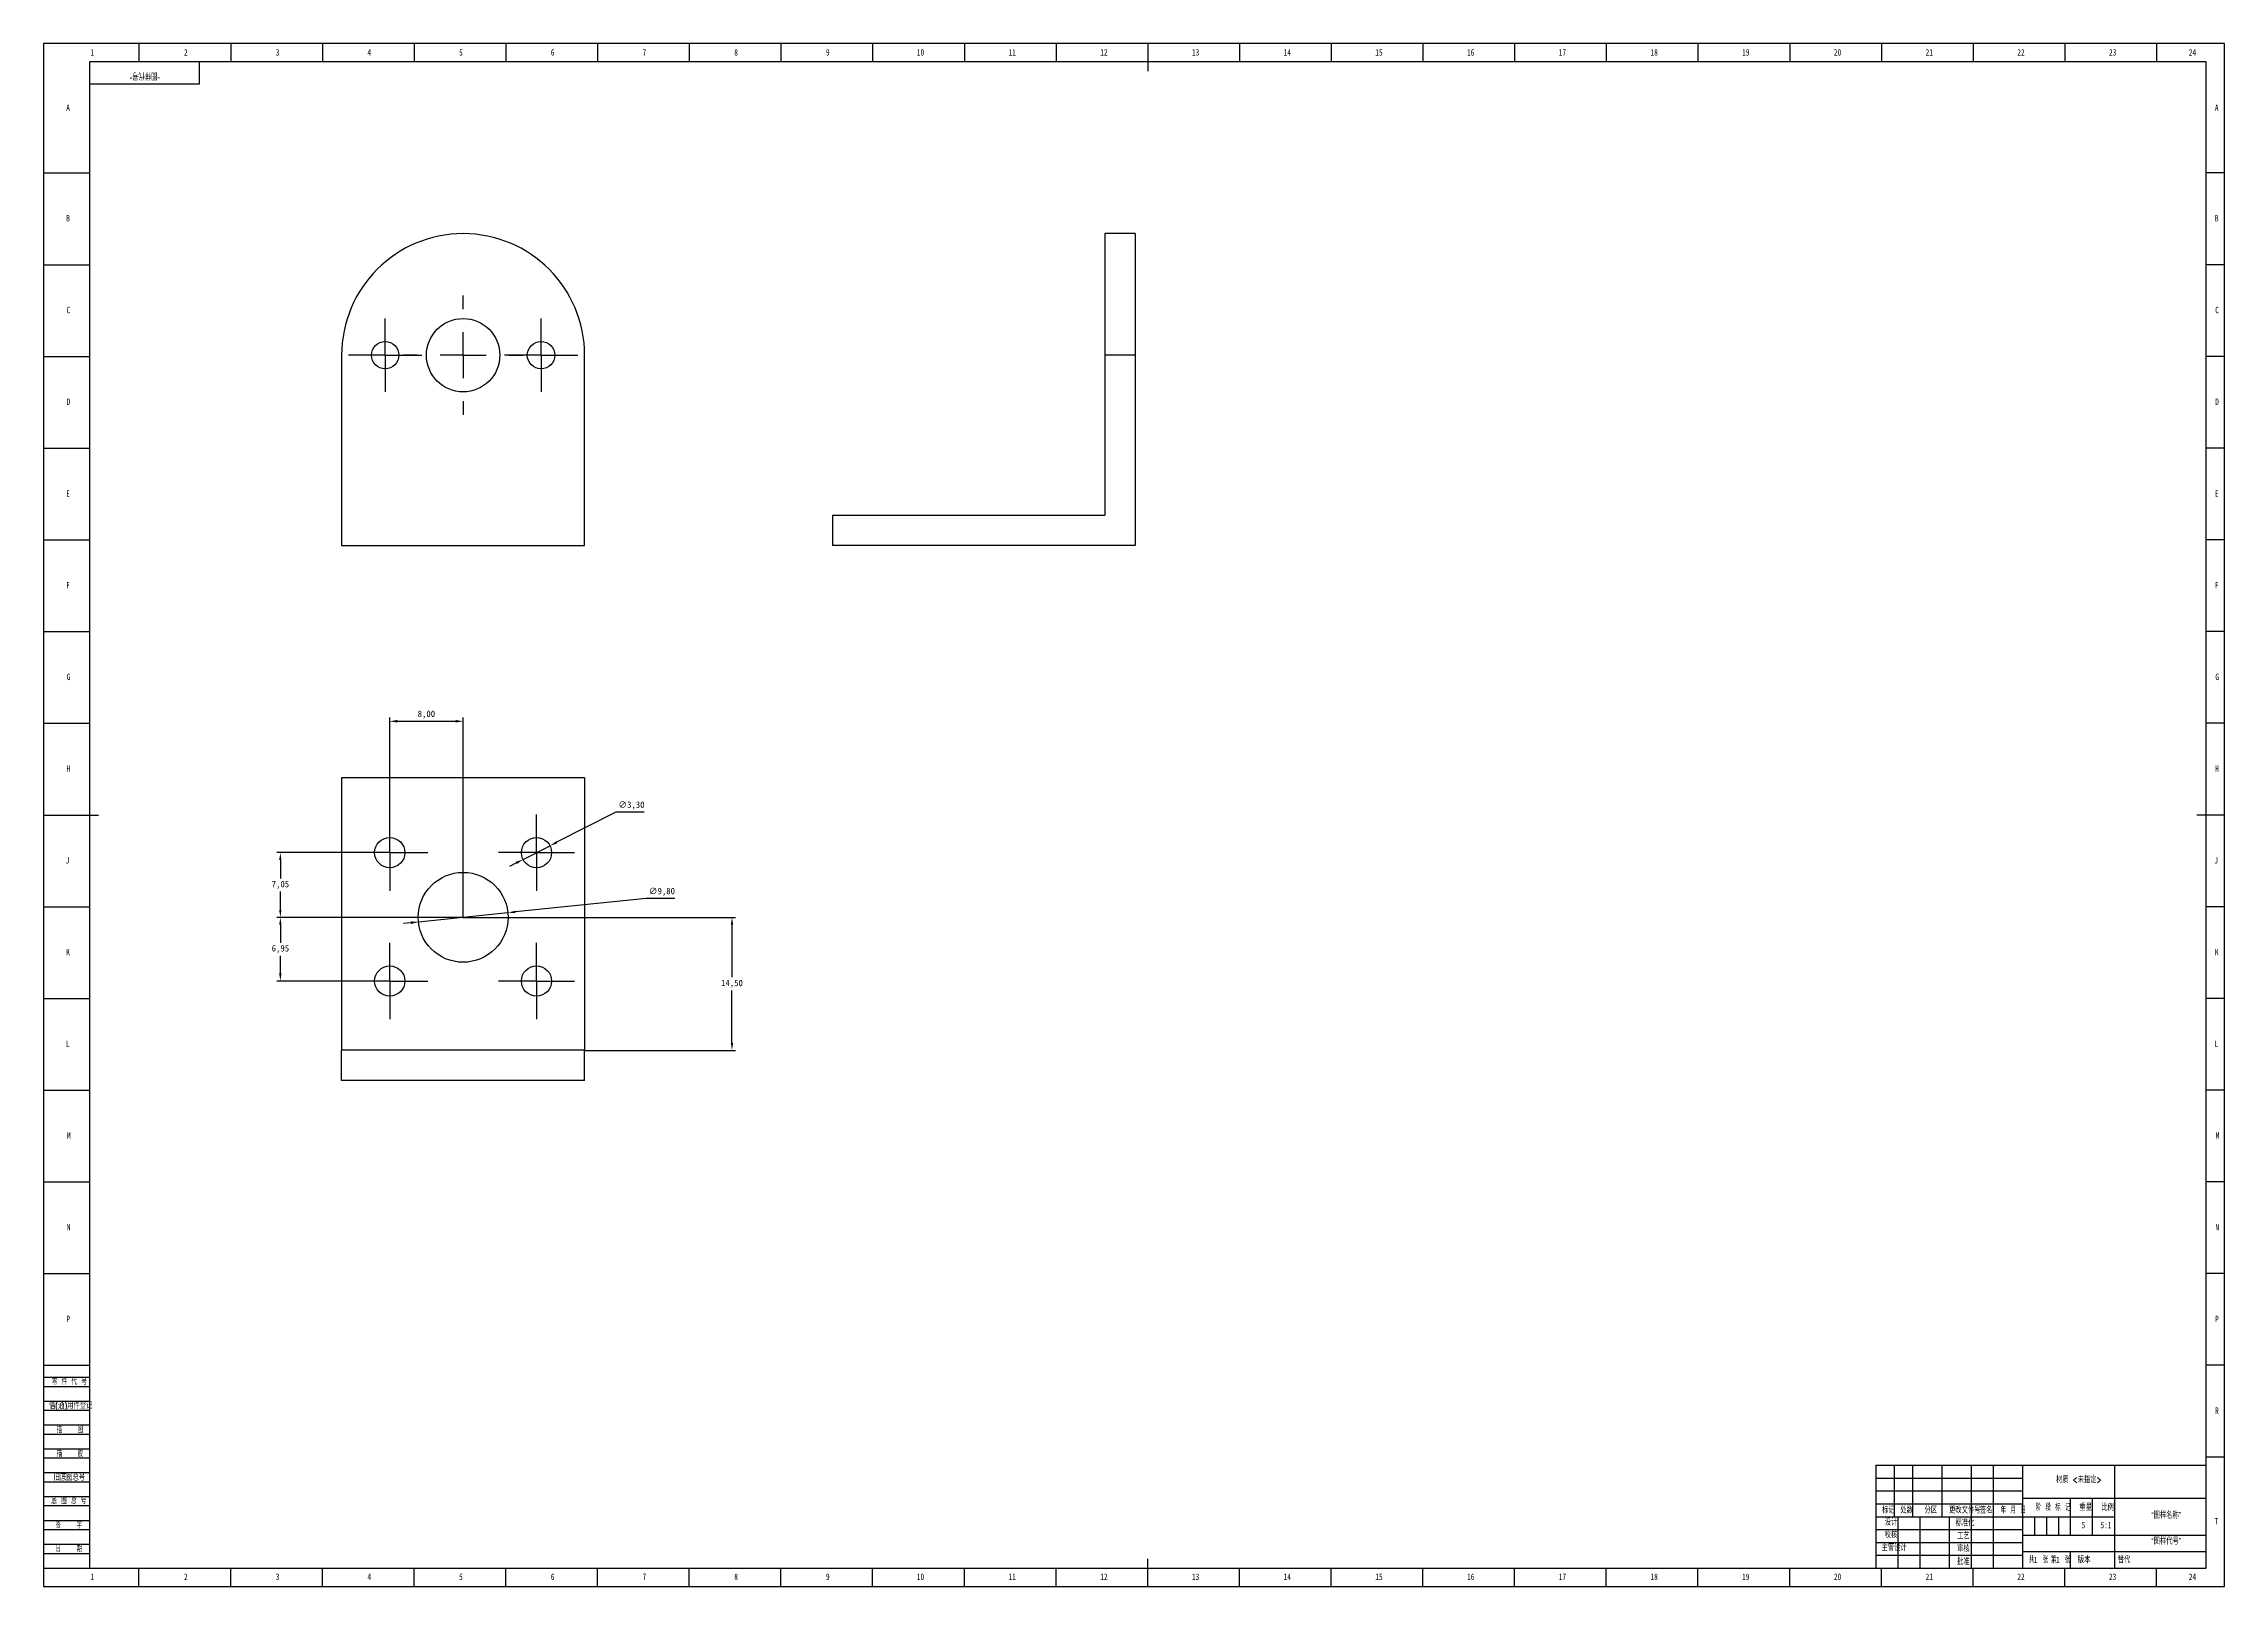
# Model space of a CAD drawing. Header units: millimetres. Extents: x 0 to 1189, y 0 to 841.
import ezdxf

# ---------------------------------------------------------------- set-up
doc = ezdxf.new("R2010")
doc.units = ezdxf.units.MM
doc.header["$PDSIZE"] = -1
for name, color, linetype in [('10', 7, 'Continuous'), ('5', 7, 'Continuous'), ('9', 7, 'Continuous'), ('SLD-0', 7, 'Continuous')]:
    doc.layers.add(name, color=color, linetype=linetype)
doc.layers.add('文字层', color=3, linetype='Continuous', lineweight=25)
doc.styles.add('SLDTEXTSTYLE0', font='TXT', dxfattribs={"width": 0.7, "bigfont": 'bigfont'})
doc.styles.add('SLDTEXTSTYLE1', font='TXT', dxfattribs={"width": 0.6, "bigfont": 'bigfont'})
doc.styles.add('SLDTEXTSTYLE2', font='TXT', dxfattribs={"width": 0.614286, "bigfont": 'bigfont'})
doc.styles.add('SLDTEXTSTYLE3', font='TXT', dxfattribs={"width": 0.62, "bigfont": 'bigfont'})
doc.styles.add('SLDTEXTSTYLE4', font='TXT', dxfattribs={"width": 0.566667, "bigfont": 'bigfont'})
doc.styles.add('SLDTEXTSTYLE5', font='TXT', dxfattribs={"width": 0.7})
doc.dimstyles.new('ISO-25', dxfattribs={"dimtxt": 2.5, "dimasz": 2.5, "dimexe": 1.25, "dimexo": 0.625, "dimtad": 1, "dimtxsty": 'Standard', "dimcen": 2.5, "dimadec": 0, "dimazin": 0, "dimtfac": 1, "dimtmove": 0, "dimatfit": 3, "dimfxl": 1, "dimarcsym": 0})

# ---------------------------------------------------------------- blocks, each defined once
blk = doc.blocks.new('SW_CENTERMARKSYMBOL_0')
at = {"layer": '10', "color": 0}
for p, q in [((0, 25), (0, 32.5)), ((0, 0), (0, 12.5)), ((-25, 0), (-32.5, 0)), ((0, 0), (-12.5, 0)), ((0, 0), (0, -12.5)), ((0, 0), (12.5, 0)), ((25, 0), (32.5, 0)), ((0, -25), (0, -32.5))]:
    blk.add_line(p, q, dxfattribs=at)
blk = doc.blocks.new('SW_CENTERMARKSYMBOL_1')
at = {"layer": '10', "color": 0}
for p, q in [((0, 12.5), (0, 20)), ((0, 0), (0, 12.5)), ((-12.5, 0), (-20, 0)), ((0, 0), (-12.5, 0)), ((0, 0), (0, -12.5)), ((0, 0), (12.5, 0)), ((12.5, 0), (20, 0)), ((0, -12.5), (0, -20))]:
    blk.add_line(p, q, dxfattribs=at)
blk = doc.blocks.new('SW_CENTERMARKSYMBOL_2')
at = {"layer": '10', "color": 0}
for p, q in [((0, 12.5), (0, 20)), ((0, 0), (0, 12.5)), ((-12.5, 0), (-20, 0)), ((0, 0), (-12.5, 0)), ((0, 0), (0, -12.5)), ((0, 0), (12.5, 0)), ((12.5, 0), (20, 0)), ((0, -12.5), (0, -20))]:
    blk.add_line(p, q, dxfattribs=at)
blk = doc.blocks.new('SW_CENTERMARKSYMBOL_4')
at = {"layer": '10', "color": 0}
for p, q in [((0, 12.5), (0, 20.75)), ((0, 0), (0, 12.5)), ((-12.5, 0), (-20.75, 0)), ((0, 0), (-12.5, 0)), ((0, 0), (0, -12.5)), ((0, 0), (12.5, 0)), ((12.5, 0), (20.75, 0)), ((0, -12.5), (0, -20.75))]:
    blk.add_line(p, q, dxfattribs=at)
blk = doc.blocks.new('SW_CENTERMARKSYMBOL_5')
at = {"layer": '10', "color": 0}
for p, q in [((0, 12.5), (0, 20.75)), ((0, 0), (0, 12.5)), ((-12.5, 0), (-20.75, 0)), ((0, 0), (-12.5, 0)), ((0, 0), (0, -12.5)), ((0, 0), (12.5, 0)), ((12.5, 0), (20.75, 0)), ((0, -12.5), (0, -20.75))]:
    blk.add_line(p, q, dxfattribs=at)
blk = doc.blocks.new('SW_CENTERMARKSYMBOL_6')
at = {"layer": '10', "color": 0}
for p, q in [((0, 12.5), (0, 20.75)), ((0, 0), (0, 12.5)), ((-12.5, 0), (-20.75, 0)), ((0, 0), (-12.5, 0)), ((0, 0), (0, -12.5)), ((0, 0), (12.5, 0)), ((12.5, 0), (20.75, 0)), ((0, -12.5), (0, -20.75))]:
    blk.add_line(p, q, dxfattribs=at)
blk = doc.blocks.new('SW_CENTERMARKSYMBOL_7')
at = {"layer": '10', "color": 0}
for p, q in [((0, 12.5), (0, 20.75)), ((0, 0), (0, 12.5)), ((-12.5, 0), (-20.75, 0)), ((0, 0), (-12.5, 0)), ((0, 0), (0, -12.5)), ((0, 0), (12.5, 0)), ((12.5, 0), (20.75, 0)), ((0, -12.5), (0, -20.75))]:
    blk.add_line(p, q, dxfattribs=at)
blk = doc.blocks.new('*D9')
at = {"layer": 'Defpoints', "color": 0, "transparency": 16777216}
for p in [(228.7, 364.7), (295, 292.2), (375.3, 292.2)]:
    blk.add_point(p, dxfattribs=at)
at = {"layer": '文字层', "color": 0, "lineweight": -2, "transparency": 16777216}
for p, q in [((228.7, 364.7), (377.3, 364.7)), ((375.3, 360.7), (375.3, 332.1)), ((375.3, 296.3), (375.3, 324.9)), ((295, 292.2), (377.3, 292.2))]:
    blk.add_line(p, q, dxfattribs=at)
at = {"layer": '文字层', "color": 0, "transparency": 16777216}
for points in [[(374.7, 360.7), (376, 360.7), (375.3, 364.7)], [(374.7, 296.3), (376, 296.3), (375.3, 292.2)]]:
    blk.add_solid(points, dxfattribs=at)
at = {"layer": '文字层', "color": 0, "transparency": 16777216, "insert": (375.3, 328.5), "char_height": 3.5, "attachment_point": 5}
blk.add_mtext('14,50', dxfattribs=at)
blk = doc.blocks.new('*D10')
at = {"layer": 'Defpoints', "color": 0, "transparency": 16777216}
for p in [(204.4, 362.2), (253.1, 367.3)]:
    blk.add_point(p, dxfattribs=at)
at = {"layer": '文字层', "color": 0, "lineweight": -2, "transparency": 16777216}
for p, q in [((328.6, 375), (257.2, 367.7)), ((344.1, 375), (328.6, 375)), ((200.3, 361.8), (196.2, 361.4)), ((204.4, 362.2), (253.1, 367.3))]:
    blk.add_line(p, q, dxfattribs=at)
at = {"layer": '文字层', "color": 0, "transparency": 16777216}
for points in [[(200.2, 362.5), (200.4, 361.1), (204.4, 362.2)], [(257.1, 368.3), (257.2, 367), (253.1, 367.3)]]:
    blk.add_solid(points, dxfattribs=at)
at = {"layer": '文字层', "color": 0, "transparency": 16777216, "insert": (337.1, 378.6), "char_height": 3.5, "attachment_point": 5}
blk.add_mtext('∅9,80', dxfattribs=at)
blk = doc.blocks.new('*D11')
at = {"layer": 'Defpoints', "color": 0, "transparency": 16777216}
for p in [(129.1, 364.7), (228.7, 364.7), (188.7, 330)]:
    blk.add_point(p, dxfattribs=at)
at = {"layer": '文字层', "color": 0, "lineweight": -2, "transparency": 16777216}
for p, q in [((228.7, 364.7), (127.1, 364.7)), ((129.1, 360.7), (129.1, 350.9)), ((129.1, 334.1), (129.1, 343.8)), ((188.7, 330), (127.1, 330))]:
    blk.add_line(p, q, dxfattribs=at)
at = {"layer": '文字层', "color": 0, "transparency": 16777216}
for points in [[(128.4, 360.7), (129.7, 360.7), (129.1, 364.7)], [(128.4, 334.1), (129.7, 334.1), (129.1, 330)]]:
    blk.add_solid(points, dxfattribs=at)
at = {"layer": '文字层', "color": 0, "transparency": 16777216, "insert": (129.1, 347.4), "char_height": 3.5, "attachment_point": 5}
blk.add_mtext('6,95', dxfattribs=at)
blk = doc.blocks.new('*D12')
at = {"layer": 'Defpoints', "color": 0, "transparency": 16777216}
for p in [(188.7, 400), (129.1, 364.7), (188.7, 364.7)]:
    blk.add_point(p, dxfattribs=at)
at = {"layer": '文字层', "color": 0, "lineweight": -2, "transparency": 16777216}
for p, q in [((188.7, 400), (127.1, 400)), ((129.1, 395.9), (129.1, 385.9)), ((129.1, 368.8), (129.1, 378.8)), ((188.7, 364.7), (127.1, 364.7))]:
    blk.add_line(p, q, dxfattribs=at)
at = {"layer": '文字层', "color": 0, "transparency": 16777216}
for points in [[(128.4, 395.9), (129.7, 395.9), (129.1, 400)], [(128.4, 368.8), (129.7, 368.8), (129.1, 364.7)]]:
    blk.add_solid(points, dxfattribs=at)
at = {"layer": '文字层', "color": 0, "transparency": 16777216, "insert": (129.1, 382.4), "char_height": 3.5, "attachment_point": 5}
blk.add_mtext('7,05', dxfattribs=at)
blk = doc.blocks.new('*D13')
at = {"layer": 'Defpoints', "color": 0, "transparency": 16777216}
for p in [(228.7, 471.6), (188.7, 400), (228.7, 364.7)]:
    blk.add_point(p, dxfattribs=at)
at = {"layer": '文字层', "color": 0, "lineweight": -2, "transparency": 16777216}
for p, q in [((188.7, 400), (188.7, 473.6)), ((192.8, 471.6), (224.7, 471.6)), ((228.7, 364.7), (228.7, 473.6))]:
    blk.add_line(p, q, dxfattribs=at)
at = {"layer": '文字层', "color": 0, "transparency": 16777216}
for points in [[(192.8, 472.3), (192.8, 470.9), (188.7, 471.6)], [(224.7, 472.3), (224.7, 470.9), (228.7, 471.6)]]:
    blk.add_solid(points, dxfattribs=at)
at = {"layer": '文字层', "color": 0, "transparency": 16777216, "insert": (208.7, 475.2), "char_height": 3.5, "attachment_point": 5}
blk.add_mtext('8,00', dxfattribs=at)
blk = doc.blocks.new('*D14')
at = {"layer": 'Defpoints', "color": 0, "transparency": 16777216}
for p in [(261.4, 396.2), (276.1, 403.7)]:
    blk.add_point(p, dxfattribs=at)
at = {"layer": '文字层', "color": 0, "lineweight": -2, "transparency": 16777216}
for p, q in [((312, 422.1), (279.7, 405.6)), ((327.5, 422.1), (312, 422.1)), ((257.8, 394.4), (254.1, 392.5)), ((261.4, 396.2), (276.1, 403.7))]:
    blk.add_line(p, q, dxfattribs=at)
at = {"layer": '文字层', "color": 0, "transparency": 16777216}
for points in [[(279.4, 406.2), (280, 405), (276.1, 403.7)], [(257.4, 395), (258.1, 393.8), (261.4, 396.2)]]:
    blk.add_solid(points, dxfattribs=at)
at = {"layer": '文字层', "color": 0, "transparency": 16777216, "insert": (320.5, 425.7), "char_height": 3.5, "attachment_point": 5}
blk.add_mtext('∅3,30', dxfattribs=at)

msp = doc.modelspace()

# ---------------------------------------------------------------- linework, layer by layer
at = {"color": 7, "linetype": 'Continuous', "lineweight": 25}
for p, q in [((595.111, 737.409), (578.611, 737.409)), ((578.611, 737.409), (578.611, 671.159)), ((595.111, 737.409), (595.111, 671.159)), ((162.482, 671.159), (162.482, 567.409)), ((294.982, 567.409), (294.982, 671.159)), ((595.111, 671.159), (578.611, 671.159)), ((578.611, 671.159), (578.611, 583.909)), ((595.111, 671.159), (595.111, 567.409)), ((430.111, 583.909), (430.111, 567.409)), ((430.111, 583.909), (578.611, 583.909)), ((162.482, 567.409), (294.982, 567.409)), ((595.111, 567.409), (430.111, 567.409)), ((294.982, 440.737), (162.482, 440.737)), ((162.482, 440.737), (162.482, 292.237)), ((294.982, 440.737), (294.982, 292.237)), ((162.482, 275.737), (162.482, 292.237)), ((294.982, 292.237), (162.482, 292.237)), ((294.982, 275.737), (294.982, 292.237)), ((294.982, 275.737), (162.482, 275.737))]:
    msp.add_line(p, q, dxfattribs=at)
for centre, radius in [((228.732, 671.159), 20), ((186.232, 671.159), 7.5), ((271.232, 671.159), 7.5), ((188.732, 399.987), 8.25), ((268.732, 399.987), 8.25), ((228.732, 364.737), 24.5), ((188.732, 329.987), 8.25), ((268.732, 329.987), 8.25)]:
    msp.add_circle(centre, radius, dxfattribs=at)
msp.add_arc((228.732, 671.159), 66.25, 0, 180, dxfattribs=at)
at = {"layer": '5', "color": 7}
for p, q in [((1189, 841), (0, 841)), ((0, 841), (0, 0)), ((1189, 0), (1189, 841)), ((0, 114), (25, 114)), ((0, 109), (25, 109)), ((0, 101), (25, 101)), ((0, 96), (25, 96)), ((0, 88), (25, 88)), ((0, 83), (25, 83)), ((0, 75), (25, 75)), ((0, 70), (25, 70)), ((0, 62), (25, 62)), ((0, 57), (25, 57)), ((0, 49), (25, 49)), ((999, 59), (1079, 59)), ((999, 52), (1079, 52)), ((0, 44), (25, 44)), ((0, 36), (25, 36)), ((1085.5, 38), (1085.5, 28)), ((1092, 38), (1092, 28)), ((1098.5, 38), (1098.5, 28)), ((0, 31), (25, 31)), ((0, 23), (25, 23)), ((0, 18), (25, 18)), ((0, 0), (1189, 0))]:
    msp.add_line(p, q, dxfattribs=at)
at = {"layer": '5'}
for p, q in [((52, 841), (52, 831.05)), ((102, 841), (102, 831.05)), ((152, 841), (152, 831.05)), ((202, 841), (202, 831.05)), ((252, 841), (252, 831.05)), ((302, 841), (302, 831.05)), ((352, 841), (352, 831.05)), ((402, 841), (402, 831.05)), ((452, 841), (452, 831.05)), ((502, 841), (502, 831.05)), ((552, 841), (552, 831.05)), ((652, 841), (652, 831.05)), ((702, 841), (702, 831.05)), ((752, 841), (752, 831.05)), ((802, 841), (802, 831.05)), ((852, 841), (852, 831.05)), ((902, 841), (902, 831.05)), ((952, 841), (952, 831.05)), ((1002, 841), (1002, 831.05)), ((1052, 841), (1052, 831.05)), ((1102, 841), (1102, 831.05)), ((1152, 841), (1152, 831.05)), ((0, 770.5), (25, 770.5)), ((1189, 770.5), (1179, 770.5)), ((0, 720.5), (25, 720.5)), ((1189, 720.5), (1179, 720.5)), ((0, 670.5), (25, 670.5)), ((1189, 670.5), (1179, 670.5)), ((0, 620.5), (25, 620.5)), ((1189, 620.5), (1179, 620.5)), ((0, 570.5), (25, 570.5)), ((1189, 570.5), (1179, 570.5)), ((0, 520.5), (25, 520.5)), ((1189, 520.5), (1179, 520.5)), ((0, 470.5), (25, 470.5)), ((1189, 470.5), (1179, 470.5)), ((0, 370.5), (25, 370.5)), ((1189, 370.5), (1179, 370.5)), ((0, 320.5), (25, 320.5)), ((1189, 320.5), (1179, 320.5)), ((0, 270.5), (25, 270.5)), ((1189, 270.5), (1179, 270.5)), ((0, 220.5), (25, 220.5)), ((1189, 220.5), (1179, 220.5)), ((0, 170.5), (25, 170.5)), ((1189, 170.5), (1179, 170.5)), ((0, 120.5), (25, 120.5)), ((1189, 120.5), (1179, 120.5)), ((1189, 70.5), (1179, 70.5)), ((52, 0), (52, 10)), ((102, 0), (102, 10)), ((152, 0), (152, 10)), ((202, 0), (202, 10)), ((252, 0), (252, 10)), ((302, 0), (302, 10)), ((352, 0), (352, 10)), ((402, 0), (402, 10)), ((452, 0), (452, 10)), ((502, 0), (502, 10)), ((552, 0), (552, 10)), ((652, 0), (652, 10)), ((702, 0), (702, 10)), ((752, 0), (752, 10)), ((802, 0), (802, 10)), ((852, 0), (852, 10)), ((902, 0), (902, 10)), ((952, 0), (952, 10)), ((1002, 0), (1002, 10)), ((1052, 0), (1052, 10)), ((1102, 0), (1102, 10)), ((1152, 0), (1152, 10))]:
    msp.add_line(p, q, dxfattribs=at)
at = {"layer": '5', "lineweight": 25}
for p, q in [((602, 841), (602, 826)), ((0, 420.5), (30, 420.5)), ((1189, 420.5), (1174, 420.5)), ((602, 0), (602, 15)), ((1105, 18.982), (1105, 10))]:
    msp.add_line(p, q, dxfattribs=at)
at = {"layer": '5', "color": 7, "lineweight": 25}
for p, q in [((1179, 831.05), (25, 831.05)), ((25, 831.05), (25, 10)), ((85, 819), (85, 831)), ((1179, 10), (1179, 831.05)), ((25, 819), (85, 819)), ((999, 66), (1179, 66)), ((999, 66), (999, 10)), ((1009, 66), (1009, 38)), ((1019, 66), (1019, 38)), ((1035, 66), (1035, 38)), ((1051, 66), (1051, 10)), ((1063, 66), (1063, 10)), ((1079, 66), (1079, 10)), ((1129, 66), (1129, 38)), ((1079, 48), (1179, 48)), ((1105, 48), (1105, 28)), ((1117, 48), (1117, 28)), ((999, 45), (1079, 45)), ((999, 38), (1129, 38)), ((1011, 38), (1011, 10)), ((1023, 38), (1023, 10)), ((1039, 38), (1039, 10)), ((1129, 38), (1129, 10)), ((999, 31), (1079, 31)), ((999, 24), (1079, 24)), ((1079, 28), (1179, 28)), ((999, 17), (1079, 17)), ((1079.006, 18.982), (1179, 18.982)), ((0, 10), (1179, 10))]:
    msp.add_line(p, q, dxfattribs=at)

# ---------------------------------------------------------------- block references
at = {"layer": '10'}
for name, p in [('SW_CENTERMARKSYMBOL_0', (228.732, 671.159)), ('SW_CENTERMARKSYMBOL_1', (186.232, 671.159)), ('SW_CENTERMARKSYMBOL_2', (271.232, 671.159)), ('SW_CENTERMARKSYMBOL_4', (188.732, 399.987)), ('SW_CENTERMARKSYMBOL_7', (268.732, 399.987)), ('SW_CENTERMARKSYMBOL_5', (188.732, 329.987)), ('SW_CENTERMARKSYMBOL_6', (268.732, 329.987))]:
    msp.add_blockref(name, p, dxfattribs=at)

# ---------------------------------------------------------------- texts
at = {"layer": '10', "char_height": 3.5}
for s, insert, attachment_point, style in [('1', (26.544, 837.984), 2, 'SLDTEXTSTYLE5'), ('2', (77.544, 837.984), 2, 'SLDTEXTSTYLE5'), ('3', (127.544, 837.984), 2, 'SLDTEXTSTYLE5'), ('4', (177.544, 837.984), 2, 'SLDTEXTSTYLE5'), ('5', (227.544, 837.984), 2, 'SLDTEXTSTYLE5'), ('6', (277.547, 837.984), 2, 'SLDTEXTSTYLE5'), ('7', (327.547, 837.984), 2, 'SLDTEXTSTYLE5'), ('8', (377.547, 837.984), 2, 'SLDTEXTSTYLE5'), ('9', (427.547, 837.984), 2, 'SLDTEXTSTYLE5'), ('10', (478.089, 837.984), 2, 'SLDTEXTSTYLE5'), ('11', (528.089, 837.984), 2, 'SLDTEXTSTYLE5'), ('12', (578.089, 837.984), 2, 'SLDTEXTSTYLE5'), ('13', (628.089, 837.984), 2, 'SLDTEXTSTYLE5'), ('14', (678.089, 837.984), 2, 'SLDTEXTSTYLE5'), ('15', (728.089, 837.984), 2, 'SLDTEXTSTYLE5'), ('16', (778.091, 837.984), 2, 'SLDTEXTSTYLE5'), ('17', (828.091, 837.984), 2, 'SLDTEXTSTYLE5'), ('18', (878.091, 837.984), 2, 'SLDTEXTSTYLE5'), ('19', (928.091, 837.984), 2, 'SLDTEXTSTYLE5'), ('20', (978.089, 837.984), 2, 'SLDTEXTSTYLE5'), ('21', (1028.089, 837.984), 2, 'SLDTEXTSTYLE5'), ('22', (1078.089, 837.984), 2, 'SLDTEXTSTYLE5'), ('23', (1128.089, 837.984), 2, 'SLDTEXTSTYLE5'), ('24', (1171.589, 837.984), 2, 'SLDTEXTSTYLE5'), ('A', (13.32, 807.79), 2, 'SLDTEXTSTYLE5'), ('A', (1184.82, 807.79), 2, 'SLDTEXTSTYLE5'), ('B', (13.32, 747.54), 2, 'SLDTEXTSTYLE5'), ('B', (1184.82, 747.54), 2, 'SLDTEXTSTYLE5'), ('C', (13.482, 697.54), 2, 'SLDTEXTSTYLE5'), ('C', (1184.982, 697.54), 2, 'SLDTEXTSTYLE5'), ('D', (13.484, 647.54), 2, 'SLDTEXTSTYLE5'), ('D', (1184.984, 647.54), 2, 'SLDTEXTSTYLE5'), ('E', (13.318, 597.54), 2, 'SLDTEXTSTYLE5'), ('E', (1184.818, 597.54), 2, 'SLDTEXTSTYLE5'), ('F', (13.279, 547.54), 2, 'SLDTEXTSTYLE5'), ('F', (1184.779, 547.54), 2, 'SLDTEXTSTYLE5'), ('G', (13.594, 497.54), 2, 'SLDTEXTSTYLE5'), ('G', (1185.094, 497.54), 2, 'SLDTEXTSTYLE5'), ('H', (13.484, 447.54), 2, 'SLDTEXTSTYLE5'), ('H', (1184.984, 447.54), 2, 'SLDTEXTSTYLE5'), ('J', (13.015, 397.54), 2, 'SLDTEXTSTYLE5'), ('J', (1184.515, 397.54), 2, 'SLDTEXTSTYLE5'), ('K', (13.32, 347.54), 2, 'SLDTEXTSTYLE5'), ('K', (1184.82, 347.54), 2, 'SLDTEXTSTYLE5'), ('L', (13.181, 297.54), 2, 'SLDTEXTSTYLE5'), ('L', (1184.681, 297.54), 2, 'SLDTEXTSTYLE5'), ('M', (13.707, 247.54), 2, 'SLDTEXTSTYLE5'), ('M', (1185.207, 247.54), 2, 'SLDTEXTSTYLE5'), ('N', (13.603, 197.54), 2, 'SLDTEXTSTYLE5'), ('N', (1185.103, 197.54), 2, 'SLDTEXTSTYLE5'), ('P', (13.444, 147.54), 2, 'SLDTEXTSTYLE5'), ('P', (1184.944, 147.54), 2, 'SLDTEXTSTYLE5'), ('R', (1184.984, 97.54), 2, 'SLDTEXTSTYLE5'), ('材质 <未指定>', (1109.585, 59.858), 2, 'SLDTEXTSTYLE0'), ('“图样名称”', (1157.279, 40.511), 2, 'SLDTEXTSTYLE0'), ('T', (1184.656, 37.234), 2, 'SLDTEXTSTYLE5'), ('校核', (1007.176, 29.857), 2, 'SLDTEXTSTYLE0'), ('5', (1112.12, 35.158), 2, 'SLDTEXTSTYLE5'), ('“图样代号”', (1157.281, 26.366), 2, 'SLDTEXTSTYLE0'), ('主管设计', (1008.926, 22.83), 2, 'SLDTEXTSTYLE0'), ('1', (1085.11, 16.188), 1, 'SLDTEXTSTYLE5'), ('1', (1097.135, 16.188), 1, 'SLDTEXTSTYLE5'), ('1', (26.544, 6.984), 2, 'SLDTEXTSTYLE5'), ('2', (77.544, 6.984), 2, 'SLDTEXTSTYLE5'), ('3', (127.544, 6.984), 2, 'SLDTEXTSTYLE5'), ('4', (177.544, 6.984), 2, 'SLDTEXTSTYLE5'), ('5', (227.544, 6.984), 2, 'SLDTEXTSTYLE5'), ('6', (277.547, 6.984), 2, 'SLDTEXTSTYLE5'), ('7', (327.547, 6.984), 2, 'SLDTEXTSTYLE5'), ('8', (377.547, 6.984), 2, 'SLDTEXTSTYLE5'), ('9', (427.547, 6.984), 2, 'SLDTEXTSTYLE5'), ('10', (478.089, 6.984), 2, 'SLDTEXTSTYLE5'), ('11', (528.089, 6.984), 2, 'SLDTEXTSTYLE5'), ('12', (578.089, 6.984), 2, 'SLDTEXTSTYLE5'), ('13', (628.089, 6.984), 2, 'SLDTEXTSTYLE5'), ('14', (678.089, 6.984), 2, 'SLDTEXTSTYLE5'), ('15', (728.089, 6.984), 2, 'SLDTEXTSTYLE5'), ('16', (778.091, 6.984), 2, 'SLDTEXTSTYLE5'), ('17', (828.091, 6.984), 2, 'SLDTEXTSTYLE5'), ('18', (878.091, 6.984), 2, 'SLDTEXTSTYLE5'), ('19', (928.091, 6.984), 2, 'SLDTEXTSTYLE5'), ('20', (978.089, 6.984), 2, 'SLDTEXTSTYLE5'), ('21', (1028.089, 6.984), 2, 'SLDTEXTSTYLE5'), ('22', (1078.089, 6.984), 2, 'SLDTEXTSTYLE5'), ('23', (1128.089, 6.984), 2, 'SLDTEXTSTYLE5'), ('24', (1171.589, 6.984), 2, 'SLDTEXTSTYLE5')]:
    msp.add_mtext(s, dxfattribs=dict(at, insert=insert, attachment_point=attachment_point, style=style))
at = {"layer": '10', "color": 7, "insert": (1112.526, 16.188), "char_height": 3.5, "attachment_point": 2, "style": 'SLDTEXTSTYLE0'}
msp.add_mtext('版本', dxfattribs=at)
at = {"layer": '9', "color": 7, "char_height": 3.5}
for s, insert, attachment_point, style in [('零 件 代 号', (4.482, 113.36), 1, 'SLDTEXTSTYLE2'), ('借(通)用件登记', (2.933, 100.276), 1, 'SLDTEXTSTYLE0'), ('描    图', (14.352, 87.176), 2, 'SLDTEXTSTYLE4'), ('描    校', (14.319, 74.137), 2, 'SLDTEXTSTYLE4'), ('旧底图总号', (5.459, 61.201), 1, 'SLDTEXTSTYLE0'), ('底 图 总 号', (4.212, 48.433), 1, 'SLDTEXTSTYLE2'), ('标记', (1005.821, 43.306), 2, 'SLDTEXTSTYLE0'), ('设计', (1007.228, 36.767), 2, 'SLDTEXTSTYLE0'), ('处数', (1015.759, 43.306), 2, 'SLDTEXTSTYLE0'), ('分区', (1028.916, 43.306), 2, 'SLDTEXTSTYLE0'), ('更改文件号', (1047.473, 43.306), 2, 'SLDTEXTSTYLE0'), ('标准化', (1047.567, 36.358), 2, 'SLDTEXTSTYLE0'), ('签名', (1059.145, 43.306), 2, 'SLDTEXTSTYLE0'), ('年 月 日', (1073.909, 43.306), 2, 'SLDTEXTSTYLE3'), ('阶 段 标 记', (1095.536, 44.81), 2, 'SLDTEXTSTYLE2'), ('重量', (1113.402, 44.81), 2, 'SLDTEXTSTYLE0'), ('比例', (1125.295, 44.81), 2, 'SLDTEXTSTYLE0'), ('签    字', (13.706, 35.193), 2, 'SLDTEXTSTYLE4'), ('工艺', (1046.681, 29.23), 2, 'SLDTEXTSTYLE0'), ('日    期', (13.783, 22.233), 2, 'SLDTEXTSTYLE4'), ('批准', (1046.662, 15.216), 2, 'SLDTEXTSTYLE0'), ('审核', (1046.68, 22.249), 2, 'SLDTEXTSTYLE0'), ('共  张', (1087.69, 16.188), 2, 'SLDTEXTSTYLE1'), ('第  张', (1099.675, 16.188), 2, 'SLDTEXTSTYLE1')]:
    msp.add_mtext(s, dxfattribs=dict(at, insert=insert, attachment_point=attachment_point, style=style))
at = {"layer": 'SLD-0', "insert": (55.211, 821.738), "char_height": 3.5, "attachment_point": 2, "rotation": 180, "style": 'SLDTEXTSTYLE0'}
msp.add_mtext('“图样代号”', dxfattribs=at)
at = {"layer": 'SLD-0', "char_height": 3.5}
for s, insert, attachment_point, style in [('5:1', (1124.437, 35.158), 2, 'SLDTEXTSTYLE5'), ('替代', (1130.851, 16.188), 1, 'SLDTEXTSTYLE0')]:
    msp.add_mtext(s, dxfattribs=dict(at, insert=insert, attachment_point=attachment_point, style=style))

# ---------------------------------------------------------------- dimensions: what is measured, and where the dimension line sits
at = {"layer": '文字层'}
dim = msp.add_linear_dim(base=(228.732, 471.596), p1=(188.732, 399.987), p2=(228.732, 364.737), dimstyle='ISO-25', override={"dimtxt": 3.5, "dimasz": 4.08, "dimexe": 2, "dimexo": 0, "dimgap": 1.524, "dimtih": 1, "dimtoh": 1, "dimlfac": 0.2, "dimzin": 0, "dimadec": 2, "dimtzin": 0}, dxfattribs=at)
dim.commit()
dim.dimension.update_dxf_attribs({"geometry": '*D13', "text_midpoint": (208.732, 475.162)})
for p1, p2, picture, middle in [((261.388, 396.227), (276.075, 403.747), '*D14', (320.517, 422.136)), ((204.361, 362.221), (253.102, 367.253), '*D10', (328.623, 375.05))]:
    dim = msp.add_diameter_dim_2p(p1=p1, p2=p2, dimstyle='ISO-25', override={"dimtxt": 3.5, "dimasz": 4.08, "dimexe": 2, "dimexo": 0, "dimgap": 1.524, "dimtih": 1, "dimtoh": 1, "dimlfac": 0.2, "dimzin": 0, "dimadec": 2, "dimtzin": 0}, dxfattribs=at)
    dim.commit()
    dim.dimension.update_dxf_attribs({"geometry": picture, "text_midpoint": middle, "dimtype": 163})
for base, p1, p2, picture, middle in [((129.064, 364.737), (188.732, 399.987), (188.732, 364.737), '*D12', (129.064, 382.362)), ((129.064, 364.737), (188.732, 329.987), (228.732, 364.737), '*D11', (129.064, 347.362)), ((375.345, 292.237), (228.732, 364.737), (294.982, 292.237), '*D9', (375.345, 328.487))]:
    dim = msp.add_linear_dim(base=base, p1=p1, p2=p2, angle=90, dimstyle='ISO-25', override={"dimtxt": 3.5, "dimasz": 4.08, "dimexe": 2, "dimexo": 0, "dimgap": 1.524, "dimtih": 1, "dimtoh": 1, "dimlfac": 0.2, "dimzin": 0, "dimadec": 2, "dimtzin": 0}, dxfattribs=at)
    dim.commit()
    dim.dimension.update_dxf_attribs({"geometry": picture, "text_midpoint": middle})

doc.saveas('drawing.dxf')
